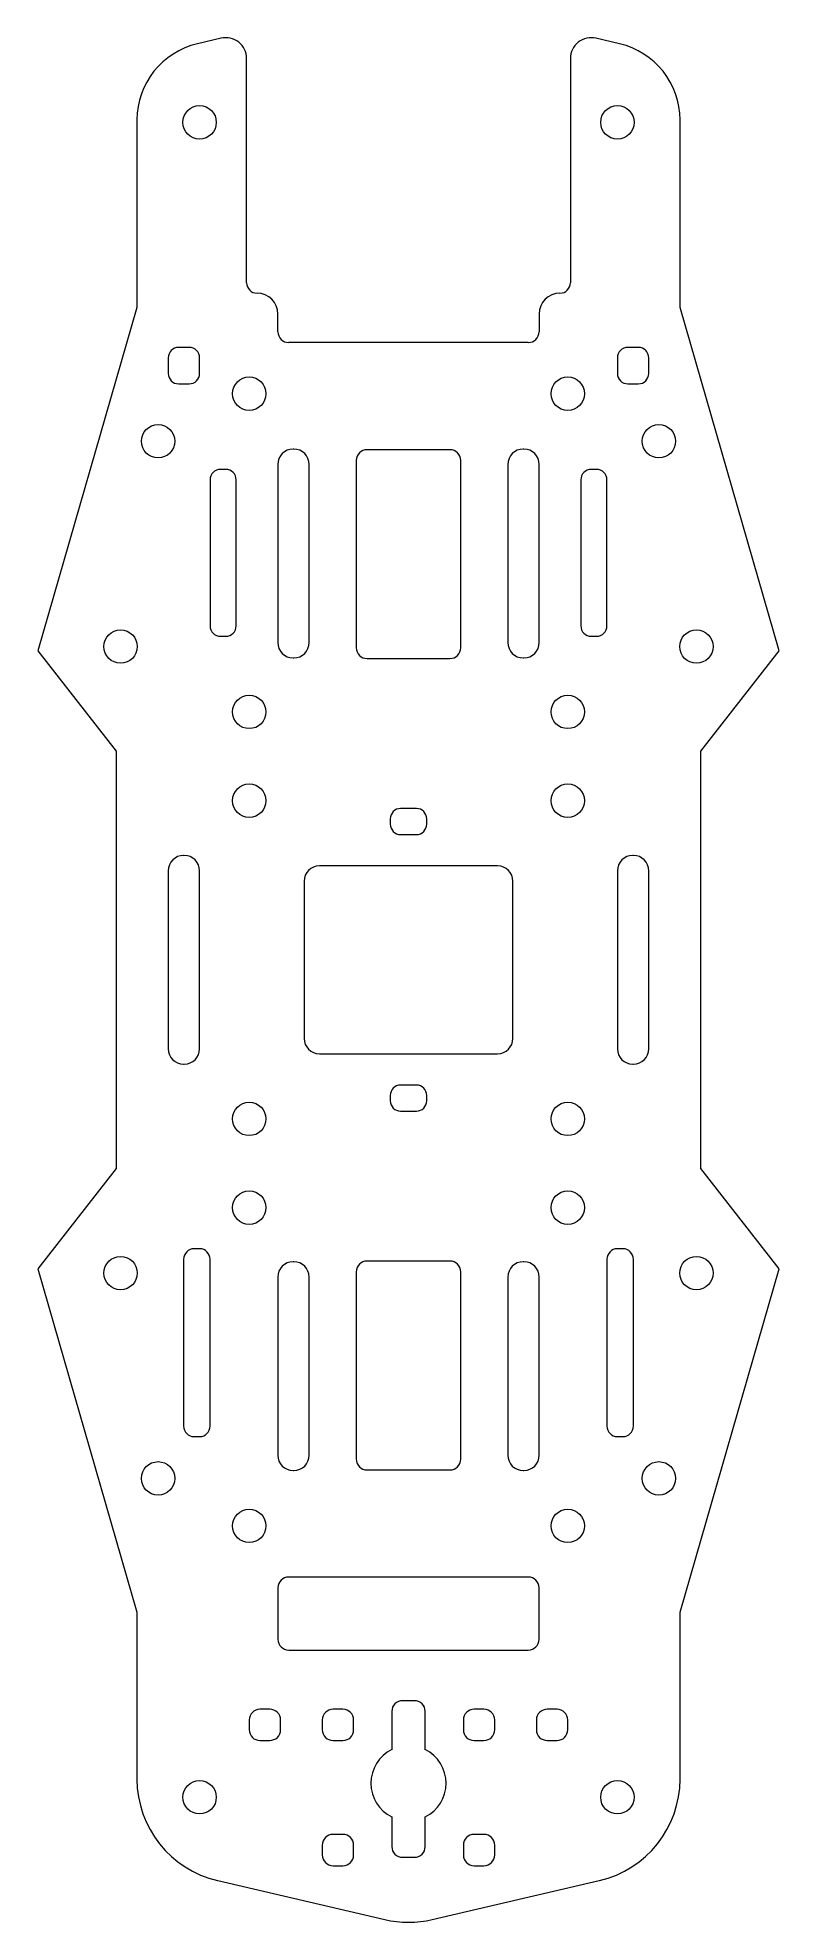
# Model space of a CAD drawing. Header units: millimetres. Extents: x -35 to 35, y -92 to 88.
import ezdxf

# ---------------------------------------------------------------- set-up
doc = ezdxf.new("R2010")
doc.units = ezdxf.units.MM

msp = doc.modelspace()

# ---------------------------------------------------------------- linework, layer by layer
at = {"color": 7, "linetype": 'Continuous', "lineweight": 15}
for p, q in [((-17.95, 88.31), (-20.2, 87.79)), ((20.2, 87.79), (17.95, 88.31)), ((-15.5, 64.88), (-15.5, 86.36)), ((15.5, 86.36), (15.5, 64.88)), ((-26, 80.48), (-26, 62.5)), ((26, 62.5), (26, 80.48)), ((-26, 62.5), (-35.5, 29.61)), ((-12.5, 60.18), (-12.5, 61.88)), ((12.5, 61.88), (12.5, 60.18)), ((35.5, 29.61), (26, 62.5)), ((-21, 58.69), (-22, 58.69)), ((11.47, 59.15), (-11.47, 59.15)), ((22, 58.69), (21, 58.69)), ((-23, 57.69), (-23, 56.19)), ((-20, 56.19), (-20, 57.69)), ((20, 57.69), (20, 56.19)), ((23, 56.19), (23, 57.69)), ((-22, 55.19), (-21, 55.19)), ((21, 55.19), (22, 55.19)), ((-10.98, 48.94), (-11.05, 48.94)), ((3.97, 48.88), (-3.97, 48.88)), ((11.05, 48.94), (10.98, 48.94)), ((-17.5, 47), (-18, 47)), ((-12.52, 47.47), (-12.52, 30.4)), ((-9.52, 30.4), (-9.52, 47.47)), ((-5, 47.85), (-5, 29.9)), ((5, 29.9), (5, 47.85)), ((9.52, 47.47), (9.52, 30.4)), ((12.52, 30.4), (12.52, 47.47)), ((18, 47), (17.5, 47)), ((-19, 46), (-19, 32)), ((-16.5, 32), (-16.5, 46)), ((16.5, 46), (16.5, 32)), ((19, 32), (19, 46)), ((-18, 31), (-17.5, 31)), ((17.5, 31), (18, 31)), ((-35.5, 29.61), (-28, 20)), ((-11.05, 28.94), (-10.98, 28.94)), ((10.98, 28.94), (11.05, 28.94)), ((28, 20), (35.5, 29.61)), ((-3.97, 28.88), (3.97, 28.88)), ((-28, 20), (-28, -20)), ((28, -20), (28, 20)), ((0.75, 14.5), (-0.75, 14.5)), ((-1.75, 13.5), (-1.75, 13)), ((1.75, 13), (1.75, 13.5)), ((-0.75, 12), (0.75, 12)), ((-21.47, 10), (-21.53, 10)), ((21.53, 10), (21.47, 10)), ((-23, 8.53), (-23, -8.53)), ((-20, -8.53), (-20, 8.53)), ((-10, 7.53), (-10, -7.53)), ((8.53, 9), (-8.53, 9)), ((10, -7.53), (10, 7.53)), ((20, 8.53), (20, -8.53)), ((23, -8.53), (23, 8.53)), ((-8.53, -9), (8.53, -9)), ((-21.53, -10), (-21.47, -10)), ((21.47, -10), (21.53, -10)), ((0.75, -12), (-0.75, -12)), ((-1.75, -13), (-1.75, -13.5)), ((1.75, -13.5), (1.75, -13)), ((-0.75, -14.5), (0.75, -14.5)), ((-28, -20), (-35.5, -29.61)), ((35.5, -29.61), (28, -20)), ((-21.53, -28.69), (-21.53, -44.69)), ((-20, -27.69), (-20.53, -27.69)), ((-19, -44.69), (-19, -28.69)), ((3.97, -28.88), (-3.97, -28.88)), ((19, -28.69), (19, -44.69)), ((20.53, -27.69), (20, -27.69)), ((21.53, -44.69), (21.53, -28.69)), ((-35.5, -29.61), (-26, -62.5)), ((-12.52, -30.4), (-12.52, -47.47)), ((-10.98, -28.94), (-11.05, -28.94)), ((-9.52, -47.47), (-9.52, -30.4)), ((-5, -29.9), (-5, -47.85)), ((5, -47.85), (5, -29.9)), ((9.52, -30.4), (9.52, -47.47)), ((11.05, -28.94), (10.98, -28.94)), ((12.52, -47.47), (12.52, -30.4)), ((26, -62.5), (35.5, -29.61)), ((-20.53, -45.69), (-20, -45.69)), ((20, -45.69), (20.53, -45.69)), ((-11.05, -48.94), (-10.98, -48.94)), ((-3.97, -48.88), (3.97, -48.88)), ((10.98, -48.94), (11.05, -48.94)), ((11.47, -59.15), (-11.47, -59.15)), ((-12.5, -60.18), (-12.5, -65.12)), ((12.5, -65.12), (12.5, -60.18)), ((-26, -62.5), (-26, -78.5)), ((26, -78.5), (26, -62.5)), ((-11.47, -66.15), (11.47, -66.15)), ((-13.28, -71.81), (-14.22, -71.81)), ((-6.28, -71.81), (-7.22, -71.81)), ((-1.6, -72.03), (-1.6, -75.69)), ((0.57, -71), (-0.57, -71)), ((1.6, -75.69), (1.6, -72.03)), ((7.22, -71.81), (6.28, -71.81)), ((14.22, -71.81), (13.28, -71.81)), ((-15.25, -72.84), (-15.25, -73.78)), ((-12.25, -73.78), (-12.25, -72.84)), ((-8.25, -72.84), (-8.25, -73.78)), ((-5.25, -73.78), (-5.25, -72.84)), ((5.25, -72.84), (5.25, -73.78)), ((8.25, -73.78), (8.25, -72.84)), ((12.25, -72.84), (12.25, -73.78)), ((15.25, -73.78), (15.25, -72.84)), ((-14.22, -74.81), (-13.28, -74.81)), ((-7.22, -74.81), (-6.28, -74.81)), ((6.28, -74.81), (7.22, -74.81)), ((13.28, -74.81), (14.22, -74.81)), ((-1.6, -82.14), (-1.6, -84.97)), ((1.6, -84.97), (1.6, -82.14)), ((-8.25, -84.84), (-8.25, -85.78)), ((-6.28, -83.81), (-7.22, -83.81)), ((-5.25, -85.78), (-5.25, -84.84)), ((5.25, -84.84), (5.25, -85.78)), ((7.22, -83.81), (6.28, -83.81)), ((8.25, -85.78), (8.25, -84.84)), ((-0.57, -86), (0.57, -86)), ((-18.27, -88.24), (-2.27, -91.97)), ((-7.22, -86.81), (-6.28, -86.81)), ((2.27, -91.97), (18.27, -88.24)), ((6.28, -86.81), (7.22, -86.81))]:
    msp.add_line(p, q, dxfattribs=at)
for centre in [(-20, 80.25), (20, 80.25), (-15.25, 54.25), (15.25, 54.25), (-23.97, 49.69), (23.97, 49.69), (-27.57, 30.02), (27.57, 30.02), (-15.25, 23.75), (15.25, 23.75), (-15.25, 15.25), (15.25, 15.25), (-15.25, -15.25), (15.25, -15.25), (-15.25, -23.75), (15.25, -23.75), (-27.57, -30.02), (27.57, -30.02), (-23.97, -49.69), (23.97, -49.69), (-15.25, -54.25), (15.25, -54.25), (-20, -80.25), (20, -80.25)]:
    msp.add_circle(centre, 1.6, dxfattribs=at)
for centre, radius, start, end in [((-18.5, 80.48), 7.5, 103.1351, 180), ((-17.5, 86.36), 2, 0, 103.1351), ((17.5, 86.36), 2, 76.8649, 180), ((18.5, 80.48), 7.5, 0, 76.8649), ((-14.5, 64.88), 1, 180, 270), ((-14.5, 61.88), 2, 0, 90), ((14.5, 61.88), 2, 90, 180), ((14.5, 64.88), 1, 270, 0), ((-11.47, 60.18), 1.03, 180, 270), ((11.47, 60.18), 1.03, 270, 0), ((-22, 57.69), 1, 90, 180), ((-21, 57.69), 1, 0, 90), ((21, 57.69), 1, 90, 180), ((22, 57.69), 1, 0, 90), ((-22, 56.19), 1, 180, 270), ((-21, 56.19), 1, 270, 0), ((21, 56.19), 1, 180, 270), ((22, 56.19), 1, 270, 0), ((-11.05, 47.47), 1.47, 90, 180), ((-10.98, 47.47), 1.47, 0, 90), ((-3.97, 47.85), 1.03, 90, 180), ((3.97, 47.85), 1.03, 0, 90), ((10.98, 47.47), 1.47, 90, 180), ((11.05, 47.47), 1.47, 0, 90), ((-18, 46), 1, 90, 180), ((-17.5, 46), 1, 0, 90), ((17.5, 46), 1, 90, 180), ((18, 46), 1, 0, 90), ((-18, 32), 1, 180, 270), ((-17.5, 32), 1, 270, 0), ((17.5, 32), 1, 180, 270), ((18, 32), 1, 270, 0), ((-11.05, 30.4), 1.47, 180, 270), ((-10.98, 30.4), 1.47, 270, 0), ((-3.97, 29.9), 1.03, 180, 270), ((3.97, 29.9), 1.03, 270, 0), ((10.98, 30.4), 1.47, 180, 270), ((11.05, 30.4), 1.47, 270, 0), ((-0.75, 13.5), 1, 90, 180), ((0.75, 13.5), 1, 0, 90), ((-0.75, 13), 1, 180, 270), ((0.75, 13), 1, 270, 0), ((-21.53, 8.53), 1.47, 90, 180), ((-21.47, 8.53), 1.47, 0, 90), ((21.47, 8.53), 1.47, 90, 180), ((21.53, 8.53), 1.47, 0, 90), ((-8.53, 7.53), 1.47, 90, 180), ((8.53, 7.53), 1.47, 0, 90), ((-21.53, -8.53), 1.47, 180, 270), ((-21.47, -8.53), 1.47, 270, 0), ((-8.53, -7.53), 1.47, 180, 270), ((8.53, -7.53), 1.47, 270, 0), ((21.47, -8.53), 1.47, 180, 270), ((21.53, -8.53), 1.47, 270, 0), ((-0.75, -13), 1, 90, 180), ((0.75, -13), 1, 0, 90), ((-0.75, -13.5), 1, 180, 270), ((0.75, -13.5), 1, 270, 0), ((-20.53, -28.69), 1, 90, 180), ((-20, -28.69), 1, 0, 90), ((-3.97, -29.9), 1.03, 90, 180), ((3.97, -29.9), 1.03, 0, 90), ((20, -28.69), 1, 90, 180), ((20.53, -28.69), 1, 0, 90), ((-11.05, -30.4), 1.47, 90, 180), ((-10.98, -30.4), 1.47, 0, 90), ((10.98, -30.4), 1.47, 90, 180), ((11.05, -30.4), 1.47, 0, 90), ((-20.53, -44.69), 1, 180, 270), ((-20, -44.69), 1, 270, 0), ((20, -44.69), 1, 180, 270), ((20.53, -44.69), 1, 270, 0), ((-11.05, -47.47), 1.47, 180, 270), ((-10.98, -47.47), 1.47, 270, 0), ((-3.97, -47.85), 1.03, 180, 270), ((3.97, -47.85), 1.03, 270, 0), ((10.98, -47.47), 1.47, 180, 270), ((11.05, -47.47), 1.47, 270, 0), ((-11.47, -60.18), 1.03, 90, 180), ((11.47, -60.18), 1.03, 0, 90), ((-11.47, -65.12), 1.03, 180, 270), ((11.47, -65.12), 1.03, 270, 0), ((-14.22, -72.84), 1.03, 90, 180), ((-13.28, -72.84), 1.03, 0, 90), ((-7.22, -72.84), 1.03, 90, 180), ((-6.28, -72.84), 1.03, 0, 90), ((-0.57, -72.03), 1.03, 90, 180), ((0.57, -72.03), 1.03, 0, 90), ((6.28, -72.84), 1.03, 90, 180), ((7.22, -72.84), 1.03, 0, 90), ((13.28, -72.84), 1.03, 90, 180), ((14.22, -72.84), 1.03, 0, 90), ((-14.22, -73.78), 1.03, 180, 270), ((-13.28, -73.78), 1.03, 270, 0), ((-7.22, -73.78), 1.03, 180, 270), ((-6.28, -73.78), 1.03, 270, 0), ((6.28, -73.78), 1.03, 180, 270), ((7.22, -73.78), 1.03, 270, 0), ((13.28, -73.78), 1.03, 180, 270), ((14.22, -73.78), 1.03, 270, 0), ((0, -78.91), 3.6, 116.3878, 243.6122), ((0, -78.91), 3.6, 296.3878, 63.6122), ((-16, -78.5), 10, 180, 256.8649), ((16, -78.5), 10, 283.1351, 0), ((-7.22, -84.84), 1.03, 90, 180), ((-6.28, -84.84), 1.03, 0, 90), ((6.28, -84.84), 1.03, 90, 180), ((7.22, -84.84), 1.03, 0, 90), ((-7.22, -85.78), 1.03, 180, 270), ((-6.28, -85.78), 1.03, 270, 0), ((-0.57, -84.97), 1.03, 180, 270), ((0.57, -84.97), 1.03, 270, 0), ((6.28, -85.78), 1.03, 180, 270), ((7.22, -85.78), 1.03, 270, 0), ((0, -82.23), 10, 256.8649, 283.1351)]:
    msp.add_arc(centre, radius, start, end, dxfattribs=at)

doc.saveas('drawing.dxf')
